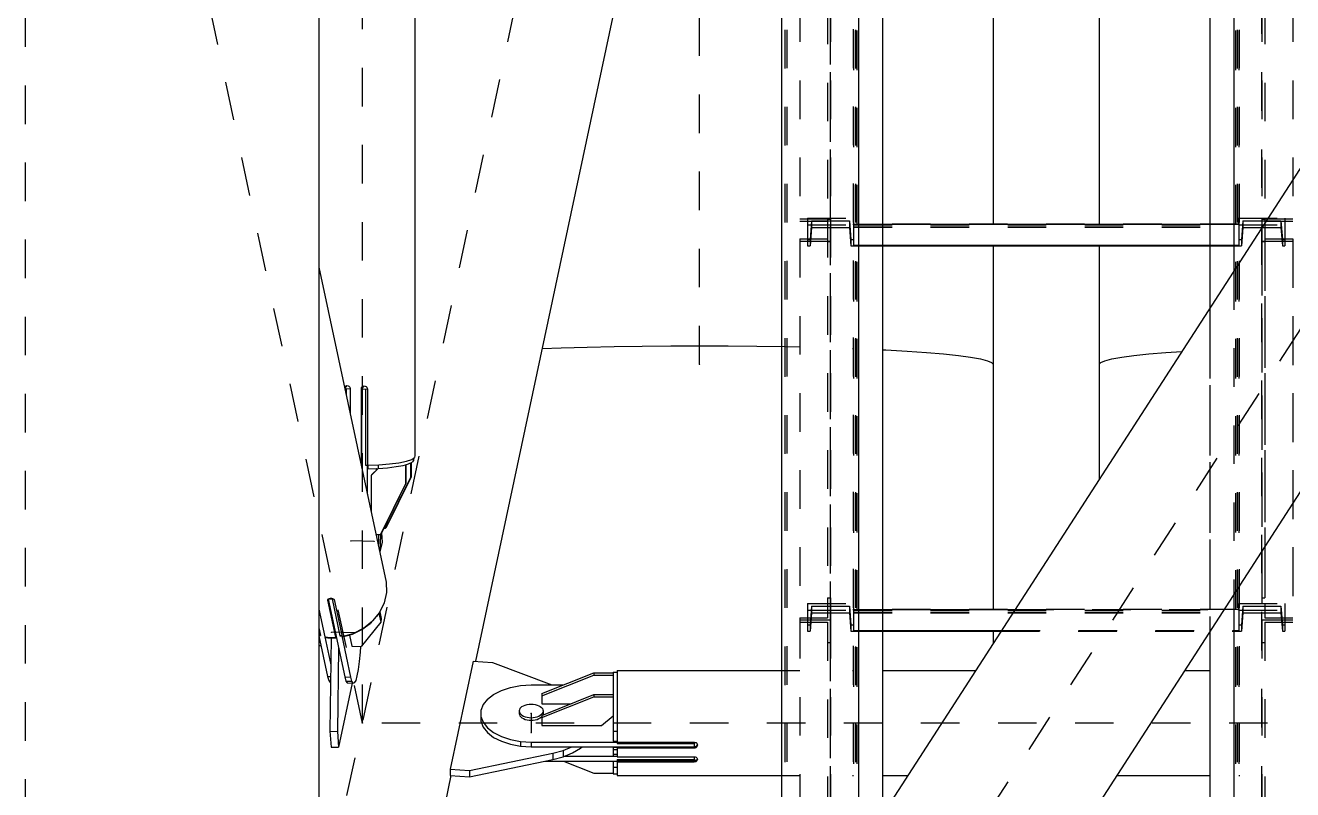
# Model space of a CAD drawing. Header units: millimetres. Extents: x 149919 to 150445, y 136651 to 136866.
# Drawn here: x 150370.813 to 150374.103, y 136696.903 to 136698.886 of the extents above; entities that cross this region are included whole.
import ezdxf

# ---------------------------------------------------------------- set-up
doc = ezdxf.new("R2010")
doc.units = ezdxf.units.MM
doc.header["$LTSCALE"] = 0.25
for name, pattern in [('CENTER', [50.8, 31.75, -6.35, 6.35, -6.35]), ('XKITLINE00', [0]), ('XKITLINE02', [4, 2, -2]), ('XKITLINE03', [6, 3, -1, 1, -1])]:
    doc.linetypes.add(name, pattern=pattern)

# ---------------------------------------------------------------- blocks, each defined once
blk = doc.blocks.new('çatıı')
at = {"color": 8, "linetype": 'CENTER'}
for p, q in [((23075, 4763.35), (23075, 6431.43)), ((22900, 3985.69), (22900, 5629.8)), ((22987.5, 4670.27), (22987.5, 5490.27)), ((22987.5, 4670.27), (22900, 5080.27)), ((22900, 4260.27), (23430, 5080.27)), ((22900, 4260.27), (23075, 5080.27)), ((22990.47, 4717.4), (22984.52, 4717.53)), ((22985.46, 4693.69), (22979.51, 4693.82)), ((23031.3, 4672.75), (23031.3, 4667.8)), ((23342.5, 4670.27), (22987.5, 4670.27))]:
    blk.add_line(p, q, dxfattribs=at)
at = {"color": 1, "linetype": 'XKITLINE03'}
for p, q in [((23109.01, 4289.11), (23109.01, 5553.53)), ((23220.99, 4289.12), (23220.99, 5553.53)), ((23115.01, 4280.28), (23115.01, 5549.66)), ((23215.01, 5549.66), (23214.98, 4280.28)), ((23109.01, 4801.11), (23109.01, 4896.99)), ((23220.99, 4896.99), (23220.99, 4801.11)), ((23115.01, 4801.27), (23115.01, 4799.57)), ((23214.99, 4799.57), (23214.99, 4801.27)), ((23214.99, 4799.75), (23115.01, 4799.75)), ((23109.01, 4697.01), (23109.01, 4795.3)), ((23220.99, 4795.3), (23220.99, 4697.01)), ((23115.01, 4701.28), (23115.01, 4699.58)), ((23214.99, 4699.76), (23115.01, 4699.76)), ((23214.99, 4699.58), (23214.99, 4701.28)), ((23109.01, 4601.13), (23109.01, 4697.01)), ((23220.99, 4697.01), (23220.99, 4601.13))]:
    blk.add_line(p, q, dxfattribs=at)
at = {"color": 116, "linetype": 'XKITLINE02', "true_color": 0x136734}
for p, q in [((23097.16, 5550.14), (23097.16, 4298.1)), ((23097.69, 5550.18), (23097.69, 4297.68)), ((23114.93, 5550.18), (23114.93, 4280.34)), ((23115.46, 5550.14), (23115.46, 4279.7)), ((23116.31, 5550.19), (23116.31, 4278.85)), ((23214.54, 5550.14), (23214.54, 4279.7)), ((23215.07, 5550.18), (23215.07, 4280.33)), ((23115.01, 5549.96), (23115.01, 4280.58)), ((23115.01, 5549.66), (23115.01, 4280.28)), ((23115.86, 5549.94), (23115.86, 4280.56)), ((23115.86, 5549.68), (23115.86, 4280.3)), ((23122.51, 5549.96), (23122.51, 4280.57)), ((23122.51, 5549.67), (23122.51, 4280.28)), ((23207.5, 5549.95), (23207.48, 4280.57)), ((23207.51, 5549.67), (23207.48, 4280.29)), ((23207.51, 5549.66), (23207.48, 4280.28)), ((23214.15, 5549.94), (23214.13, 4280.56)), ((23214.16, 5549.68), (23214.13, 4280.3)), ((23215, 5549.97), (23214.98, 4280.58)), ((23215.01, 5549.66), (23214.98, 4280.28)), ((23101.01, 4896.99), (23101.01, 4800.52)), ((23108.21, 4896.4), (23108.21, 4795.22)), ((23109.01, 4896.99), (23109.01, 4795.22)), ((23220.99, 4896.99), (23220.99, 4795.22)), ((23221.79, 4896.4), (23221.79, 4795.22)), ((23228.99, 4896.99), (23228.99, 4800.52)), ((23101.01, 4801.11), (23109.01, 4801.11)), ((23101.01, 4800.52), (23108.21, 4800.52)), ((23103.01, 4801.27), (23103.01, 4794.07)), ((23103.01, 4801.27), (23115.01, 4801.27)), ((23104.07, 4800.57), (23103.69, 4795.77)), ((23104.07, 4800.57), (23113.94, 4800.57)), ((23104.07, 4800.57), (23104.07, 4798.87)), ((23108.21, 4801.04), (23108.21, 4697.59)), ((23108.21, 4801.04), (23109.01, 4801.04)), ((23109.01, 4801.04), (23109.01, 4701.28)), ((23113.94, 4800.57), (23114.33, 4795.77)), ((23113.94, 4800.57), (23113.94, 4798.87)), ((23115.01, 4801.27), (23115.01, 4794.07)), ((23214.99, 4801.27), (23214.99, 4799.57)), ((23214.99, 4801.27), (23214.99, 4795.77)), ((23214.99, 4801.27), (23226.99, 4801.27)), ((23216.05, 4800.57), (23215.67, 4795.77)), ((23216.05, 4800.57), (23216.05, 4798.87)), ((23216.05, 4800.57), (23225.92, 4800.57)), ((23220.99, 4801.11), (23228.99, 4801.11)), ((23220.99, 4801.04), (23220.99, 4791.19)), ((23220.99, 4801.04), (23221.79, 4801.04)), ((23221.79, 4801.04), (23221.79, 4697.59)), ((23221.79, 4800.52), (23228.99, 4800.52)), ((23225.92, 4800.57), (23225.92, 4798.87)), ((23225.92, 4800.57), (23226.31, 4795.77)), ((23226.99, 4801.27), (23226.99, 4799.57)), ((23226.99, 4801.27), (23226.99, 4795.77)), ((23103.01, 4799.57), (23115.01, 4799.57)), ((23104.07, 4798.87), (23103.69, 4794.07)), ((23104.07, 4798.87), (23113.94, 4798.87)), ((23113.94, 4798.87), (23114.33, 4794.07)), ((23115.01, 4799.75), (23115.01, 4794.07)), ((23115.01, 4799.75), (23122.51, 4799.75)), ((23115.01, 4799.57), (23214.99, 4799.57)), ((23115.01, 4799.04), (23214.99, 4799.04)), ((23115.01, 4798.89), (23214.99, 4798.89)), ((23207.49, 4799.75), (23214.99, 4799.75)), ((23214.99, 4799.75), (23214.99, 4794.07)), ((23214.99, 4799.57), (23214.99, 4794.07)), ((23214.99, 4799.57), (23226.99, 4799.57)), ((23216.05, 4798.87), (23215.67, 4794.07)), ((23216.05, 4798.87), (23225.92, 4798.87)), ((23220.99, 4797.03), (23220.99, 4795.22)), ((23225.92, 4798.87), (23226.31, 4794.07)), ((23226.99, 4799.57), (23226.99, 4794.07)), ((23101.01, 4795.87), (23101.01, 4697.01)), ((23101.01, 4795.87), (23108.21, 4795.87)), ((23101.01, 4795.3), (23109.01, 4795.3)), ((23103.01, 4795.77), (23103.69, 4795.77)), ((23103.01, 4794.07), (23103.69, 4794.07)), ((23103.69, 4795.77), (23103.69, 4794.07)), ((23108.21, 4795.22), (23109.01, 4795.22)), ((23114.33, 4795.77), (23115.01, 4795.77)), ((23114.33, 4795.77), (23114.33, 4794.07)), ((23114.33, 4794.07), (23115.01, 4794.07)), ((23115.01, 4794.25), (23122.51, 4794.25)), ((23115.01, 4794.24), (23122.51, 4794.24)), ((23115.01, 4794.08), (23122.51, 4794.08)), ((23115.01, 4794.07), (23122.51, 4794.07)), ((23207.49, 4794.25), (23214.99, 4794.25)), ((23207.49, 4794.24), (23214.99, 4794.24)), ((23207.49, 4794.08), (23214.99, 4794.08)), ((23207.49, 4794.07), (23214.99, 4794.07)), ((23214.99, 4795.77), (23214.99, 4794.07)), ((23214.99, 4795.77), (23215.67, 4795.77)), ((23214.99, 4794.07), (23215.67, 4794.07)), ((23215.67, 4795.77), (23215.67, 4794.07)), ((23220.99, 4795.3), (23228.99, 4795.3)), ((23220.99, 4795.22), (23221.79, 4795.22)), ((23221.79, 4795.87), (23228.99, 4795.87)), ((23226.31, 4795.77), (23226.31, 4794.07)), ((23226.31, 4795.77), (23226.99, 4795.77)), ((23226.31, 4794.07), (23226.99, 4794.07)), ((23226.99, 4795.77), (23226.99, 4794.07)), ((23228.99, 4795.87), (23228.99, 4697.01)), ((23220.99, 4791.19), (23220.99, 4697.01)), ((23221.79, 4792.43), (23221.79, 4702.75)), ((23228.99, 4793.15), (23228.99, 4697.59)), ((23213.69, 4787.51), (23213.69, 4703.65)), ((23207.49, 4777.92), (23207.48, 4694.05)), ((23108.21, 4702.75), (23109.01, 4702.75)), ((23108.21, 4702.75), (23108.21, 4697.59)), ((23109.01, 4702.75), (23109.01, 4697.01)), ((23220.99, 4702.75), (23221.79, 4702.75)), ((23103.01, 4701.28), (23103.01, 4694.08)), ((23103.01, 4701.28), (23115.01, 4701.28)), ((23103.01, 4699.58), (23115.01, 4699.58)), ((23104.07, 4700.58), (23103.69, 4695.78)), ((23104.07, 4698.88), (23103.69, 4694.08)), ((23104.07, 4700.58), (23113.94, 4700.58)), ((23104.07, 4700.58), (23104.07, 4698.88)), ((23104.07, 4698.88), (23113.94, 4698.88)), ((23113.94, 4700.58), (23114.33, 4695.78)), ((23113.94, 4700.58), (23113.94, 4698.88)), ((23113.94, 4698.88), (23114.33, 4694.08)), ((23115.01, 4701.28), (23115.01, 4694.08)), ((23115.01, 4699.76), (23115.01, 4694.08)), ((23115.01, 4699.76), (23122.51, 4699.76)), ((23115.01, 4699.58), (23214.99, 4699.58)), ((23115.01, 4699.05), (23214.99, 4699.05)), ((23115.01, 4698.9), (23214.99, 4698.9)), ((23156.97, 4699.76), (23214.99, 4699.76)), ((23214.99, 4701.28), (23214.99, 4699.58)), ((23214.99, 4701.28), (23214.99, 4695.78)), ((23214.99, 4701.28), (23226.99, 4701.28)), ((23214.99, 4699.76), (23214.99, 4694.08)), ((23214.99, 4699.58), (23214.99, 4694.08)), ((23214.99, 4699.58), (23226.99, 4699.58)), ((23216.05, 4700.58), (23215.67, 4695.78)), ((23216.05, 4698.88), (23215.67, 4694.08)), ((23216.05, 4700.58), (23216.05, 4698.88)), ((23216.05, 4700.58), (23225.92, 4700.58)), ((23216.05, 4698.88), (23225.92, 4698.88)), ((23225.92, 4700.58), (23225.92, 4698.88)), ((23225.92, 4700.58), (23226.31, 4695.78)), ((23225.92, 4698.88), (23226.31, 4694.08)), ((23226.99, 4701.28), (23226.99, 4699.58)), ((23226.99, 4701.28), (23226.99, 4695.78)), ((23226.99, 4699.58), (23226.99, 4694.08)), ((23101.01, 4697.59), (23108.21, 4697.59)), ((23101.01, 4697.59), (23101.01, 4697.01)), ((23101.01, 4697.01), (23109.01, 4697.01)), ((23101.01, 4697.01), (23101.01, 4600.55)), ((23101.01, 4697.01), (23109.01, 4697.01)), ((23101.01, 4696.42), (23108.21, 4696.42)), ((23103.01, 4695.78), (23103.69, 4695.78)), ((23103.69, 4695.78), (23103.69, 4694.08)), ((23108.21, 4696.42), (23108.21, 4595.25)), ((23109.01, 4697.01), (23109.01, 4595.25)), ((23114.33, 4695.78), (23115.01, 4695.78)), ((23114.33, 4695.78), (23114.33, 4694.08)), ((23214.99, 4695.78), (23214.99, 4694.08)), ((23214.99, 4695.78), (23215.67, 4695.78)), ((23215.67, 4695.78), (23215.67, 4694.08)), ((23220.99, 4697.01), (23220.99, 4691.13)), ((23220.99, 4697.01), (23228.99, 4697.01)), ((23220.99, 4697.01), (23220.99, 4595.25)), ((23220.99, 4697.01), (23228.99, 4697.01)), ((23221.79, 4697.59), (23228.99, 4697.59)), ((23221.79, 4696.43), (23221.79, 4691.13)), ((23221.79, 4696.43), (23228.99, 4696.43)), ((23221.79, 4696.43), (23221.79, 4595.25)), ((23226.31, 4695.78), (23226.31, 4694.08)), ((23226.31, 4695.78), (23226.99, 4695.78)), ((23226.99, 4695.78), (23226.99, 4694.08)), ((23103.01, 4694.08), (23103.69, 4694.08)), ((23114.33, 4694.08), (23115.01, 4694.08)), ((23115.01, 4694.26), (23122.51, 4694.26)), ((23115.01, 4694.25), (23122.51, 4694.25)), ((23115.01, 4694.09), (23122.51, 4694.09)), ((23115.01, 4694.08), (23122.51, 4694.08)), ((23153.3, 4694.08), (23214.99, 4694.08)), ((23153.31, 4694.09), (23214.99, 4694.09)), ((23153.41, 4694.25), (23214.99, 4694.25)), ((23153.42, 4694.26), (23214.99, 4694.26)), ((23214.99, 4694.08), (23215.67, 4694.08)), ((23226.31, 4694.08), (23226.99, 4694.08)), ((23108.21, 4691.13), (23109.01, 4691.13)), ((23220.99, 4691.13), (23221.79, 4691.13))]:
    blk.add_line(p, q, dxfattribs=at)
at = {"color": 7, "linetype": 'XKITLINE00'}
for p, q in [((23096.31, 5057.42), (23096.31, 4605.91)), ((23116.31, 5057.42), (23116.31, 4636.85)), ((23122.51, 5057.42), (23122.51, 4646.44)), ((23207.49, 5057.42), (23207.49, 4777.92)), ((23213.69, 5057.42), (23213.69, 4787.51)), ((23122.51, 4799.75), (23207.49, 4799.75)), ((23122.51, 4794.25), (23207.49, 4794.25)), ((23122.51, 4794.24), (23207.49, 4794.24)), ((23122.51, 4794.08), (23207.49, 4794.08)), ((23122.51, 4794.07), (23207.49, 4794.07)), ((23213.69, 4703.65), (23213.69, 4283.12)), ((23122.51, 4699.76), (23156.97, 4699.76)), ((23122.51, 4694.26), (23153.42, 4694.26)), ((23122.51, 4694.25), (23153.41, 4694.25)), ((23122.51, 4694.09), (23153.31, 4694.09)), ((23122.51, 4694.08), (23153.3, 4694.08)), ((23207.48, 4694.05), (23207.48, 4283.12))]:
    blk.add_line(p, q, dxfattribs=at)
at = {"color": 8, "linetype": 'XKITLINE00'}
for p, q in [((23001.09, 5047.97), (23001.09, 4739.66)), ((22976.2, 5034.81), (22976.2, 4464.85)), ((23079.1, 4978.11), (23016.82, 4686.31)), ((23151.2, 4894.06), (23151.2, 4799.75)), ((23178.8, 4894.06), (23178.8, 4799.75)), ((23261.85, 4862.09), (23030.17, 4503.64)), ((23299.82, 4836.91), (23068.14, 4478.46)), ((23151.2, 4794.07), (23151.2, 4763.35)), ((23178.8, 4794.07), (23178.8, 4763.35)), ((22976.2, 4788.57), (22993.64, 4706.82)), ((23034.13, 4767.42), (23039.07, 4767.61)), ((23034.13, 4767.42), (23039.07, 4767.61)), ((23039.07, 4767.61), (23045.83, 4767.81)), ((23039.07, 4767.61), (23045.83, 4767.81)), ((23045.83, 4767.81), (23052.88, 4767.97)), ((23045.83, 4767.81), (23052.88, 4767.97)), ((23052.88, 4767.97), (23060.13, 4768.09)), ((23052.88, 4767.97), (23060.13, 4768.09)), ((23060.13, 4768.09), (23067.53, 4768.16)), ((23060.13, 4768.09), (23067.53, 4768.15)), ((23067.53, 4768.16), (23075, 4768.18)), ((23067.53, 4768.15), (23075, 4768.18)), ((23075, 4768.18), (23082.46, 4768.16)), ((23075, 4768.18), (23082.46, 4768.15)), ((23082.46, 4768.16), (23089.86, 4768.09)), ((23082.46, 4768.15), (23089.86, 4768.09)), ((23089.86, 4768.09), (23097.12, 4767.97)), ((23089.86, 4768.09), (23097.12, 4767.97)), ((23097.12, 4767.97), (23101.01, 4767.88)), ((23097.12, 4767.97), (23101.01, 4767.88)), ((23114.72, 4767.46), (23115.01, 4767.45)), ((23114.72, 4767.46), (23115.01, 4767.45)), ((23122.51, 4767.12), (23123.34, 4767.08)), ((23123.34, 4767.08), (23128.88, 4766.77)), ((23128.88, 4766.77), (23133.9, 4766.41)), ((23128.88, 4766.76), (23133.9, 4766.41)), ((23133.9, 4766.41), (23138.35, 4766.03)), ((23133.9, 4766.41), (23138.35, 4766.03)), ((23138.35, 4766.03), (23142.2, 4765.63)), ((23138.35, 4766.03), (23142.2, 4765.63)), ((23142.2, 4765.63), (23145.39, 4765.2)), ((23142.2, 4765.63), (23145.39, 4765.2)), ((23145.39, 4765.2), (23147.91, 4764.75)), ((23145.39, 4765.2), (23147.91, 4764.75)), ((23147.91, 4764.75), (23149.73, 4764.29)), ((23147.91, 4764.75), (23149.73, 4764.29)), ((23149.73, 4764.29), (23150.83, 4763.83)), ((23149.73, 4764.29), (23150.83, 4763.83)), ((23150.83, 4763.83), (23151.2, 4763.35)), ((23150.83, 4763.83), (23151.2, 4763.35)), ((23179.16, 4763.83), (23178.8, 4763.35)), ((23179.16, 4763.83), (23178.8, 4763.35)), ((23179.16, 4763.83), (23180.26, 4764.29)), ((23179.16, 4763.83), (23180.26, 4764.29)), ((23180.26, 4764.29), (23182.08, 4764.75)), ((23180.26, 4764.29), (23182.08, 4764.75)), ((23182.08, 4764.75), (23184.6, 4765.2)), ((23182.08, 4764.75), (23184.6, 4765.2)), ((23184.6, 4765.2), (23187.79, 4765.63)), ((23184.6, 4765.2), (23187.79, 4765.63)), ((23187.79, 4765.63), (23191.64, 4766.03)), ((23187.79, 4765.63), (23191.64, 4766.03)), ((23191.64, 4766.03), (23196.09, 4766.41)), ((23191.64, 4766.03), (23196.09, 4766.41)), ((23196.09, 4766.41), (23200.24, 4766.7)), ((23196.09, 4766.41), (23200.24, 4766.7)), ((23151.2, 4763.35), (23151.2, 4699.76)), ((23178.8, 4763.35), (23178.8, 4733.53)), ((22982.85, 4757.51), (22982.83, 4757.47)), ((22982.9, 4757.57), (22982.84, 4757.44)), ((22982.87, 4757.53), (22983.03, 4757.69)), ((22983.41, 4757.82), (22982.9, 4757.16)), ((22983.03, 4757.69), (22983.26, 4757.8)), ((22983.26, 4757.8), (22983.52, 4757.83)), ((22983.52, 4757.83), (22983.78, 4757.78)), ((22983.78, 4757.78), (22984.01, 4757.65)), ((22984.01, 4757.65), (22984.19, 4757.46)), ((22984.19, 4757.46), (22984.31, 4757.22)), ((22987.29, 4757.39), (22987.17, 4757.16)), ((22987.25, 4757.26), (22987.17, 4757.16)), ((22987.25, 4757.26), (22987.2, 4757)), ((22987.34, 4757.44), (22987.25, 4757.26)), ((22987.87, 4757.71), (22987.28, 4756.96)), ((22987.29, 4757.39), (22987.48, 4757.57)), ((22987.48, 4757.57), (22987.72, 4757.69)), ((22987.71, 4757.69), (22987.71, 4757.52)), ((22987.72, 4757.69), (22987.98, 4757.73)), ((22987.79, 4757.7), (22987.79, 4757.61)), ((22987.98, 4757.73), (22988.25, 4757.69)), ((22988.25, 4757.69), (22988.48, 4757.57)), ((22988.48, 4757.57), (22988.67, 4757.38)), ((22988.67, 4757.38), (22988.77, 4757.15)), ((22982.91, 4757.09), (22983.26, 4757.05)), ((22983.26, 4757.05), (22983.26, 4755.46)), ((22983.26, 4757.05), (22984.3, 4757.02)), ((22984.33, 4757.06), (22984.3, 4757.02)), ((22984.3, 4757.02), (22984.3, 4750.59)), ((22984.31, 4757.22), (22984.35, 4756.96)), ((22984.35, 4756.96), (22984.35, 4750.36)), ((22987.17, 4757.16), (22987.13, 4756.9)), ((22987.2, 4757), (22987.13, 4756.9)), ((22987.13, 4756.9), (22987.13, 4737.35)), ((22987.2, 4757), (22987.2, 4737.28)), ((22987.28, 4756.96), (22987.28, 4736.65)), ((22987.28, 4756.96), (22988.31, 4756.94)), ((22988.31, 4756.94), (22988.8, 4756.97)), ((22988.31, 4756.94), (22988.31, 4737.22)), ((22988.77, 4757.15), (22988.84, 4756.89)), ((22988.81, 4756.99), (22988.8, 4756.97)), ((22988.8, 4756.97), (22988.8, 4737.25)), ((22988.84, 4756.89), (22988.84, 4737.18)), ((22987.28, 4740.97), (22987.2, 4740.88)), ((22994.54, 4737.49), (22996.97, 4737.8)), ((22996.97, 4737.8), (22998.92, 4738.2)), ((22998.68, 4737.3), (22999.49, 4737.52)), ((22998.92, 4738.2), (23000.29, 4738.66)), ((22999.49, 4737.52), (23000.39, 4737.95)), ((22999.98, 4737.76), (22999.98, 4734.02)), ((23000.11, 4737.82), (23000.11, 4734.19)), ((23000.29, 4738.66), (23001.03, 4739.15)), ((23000.74, 4738.4), (23000.39, 4737.95)), ((23000.74, 4738.96), (23000.74, 4738.4)), ((23001.09, 4739.66), (23001.03, 4739.15)), ((22987.2, 4737.28), (22987.15, 4737.22)), ((22987.28, 4737.37), (22987.17, 4737.23)), ((22988.31, 4737.22), (22988.8, 4737.25)), ((22988.31, 4737.22), (22988.76, 4737.21)), ((22988.8, 4737.25), (22988.76, 4737.21)), ((22988.76, 4737.21), (22988.76, 4729.68)), ((22988.84, 4737.18), (22991.77, 4737.28)), ((22988.89, 4737.18), (22988.89, 4736.26)), ((22988.89, 4736.26), (22991.55, 4736.35)), ((22989.75, 4734.53), (22991.64, 4736.36)), ((22989.88, 4734.69), (22989.75, 4734.53)), ((22989.75, 4734.53), (22989.75, 4725.04)), ((22989.88, 4734.69), (22991.59, 4736.35)), ((22991.17, 4736.34), (22991.06, 4736.19)), ((22991.06, 4736.19), (22991.21, 4736.34)), ((22991.06, 4736.19), (22991.06, 4735.83)), ((22991.55, 4737.27), (22991.55, 4736.35)), ((22991.55, 4736.35), (22994.03, 4736.53)), ((22991.77, 4737.28), (22994.54, 4737.49)), ((22994.03, 4736.53), (22996.25, 4736.8)), ((22996.25, 4736.8), (22998.09, 4737.13)), ((22998.09, 4737.13), (22998.66, 4737.29)), ((22998.66, 4737.29), (22998.68, 4737.29)), ((22998.68, 4737.3), (22998.68, 4737.29)), ((22998.68, 4737.29), (22998.68, 4732.36)), ((22998.81, 4737.33), (22998.81, 4732.53)), ((22998.68, 4732.36), (22992.23, 4719.19)), ((22998.81, 4732.53), (22992.36, 4719.36)), ((22999.98, 4734.02), (22993.53, 4720.85)), ((23000.11, 4734.19), (22993.66, 4721.02)), ((22998.81, 4732.53), (22998.68, 4732.36)), ((23000.11, 4734.19), (22999.98, 4734.02)), ((22991, 4719.22), (22992.23, 4719.19)), ((22991.62, 4719.21), (22991.64, 4718.91)), ((22991.64, 4718.91), (22991.66, 4718.42)), ((22991.66, 4718.42), (22991.67, 4717.9)), ((22991.67, 4717.9), (22991.66, 4717.36)), ((22992.17, 4719.19), (22992.14, 4716.84)), ((22992.36, 4719.36), (22992.23, 4719.19)), ((22992.44, 4719.52), (22992.59, 4717.24)), ((22993.1, 4720.86), (22993.53, 4720.85)), ((22993.66, 4721.02), (22993.53, 4720.85)), ((22991.64, 4716.82), (22991.61, 4716.32)), ((22991.66, 4717.36), (22991.64, 4716.82)), ((22992.14, 4716.84), (22992.04, 4714.34)), ((22992.59, 4717.24), (22992.05, 4714.7)), ((22993.64, 4706.82), (22993.74, 4704.15)), ((22978.47, 4702.3), (22978.46, 4702.17)), ((22978.46, 4702.17), (22980.5, 4692.58)), ((22978.57, 4702.42), (22978.47, 4702.3)), ((22978.56, 4702.42), (22980.55, 4693.11)), ((22978.57, 4702.42), (22978.74, 4702.53)), ((22978.6, 4702.45), (22982.92, 4682.23)), ((22978.62, 4702.36), (22978.61, 4702.22)), ((22978.71, 4702.51), (22979.63, 4702.49)), ((22978.74, 4702.53), (22978.96, 4702.61)), ((22978.96, 4702.61), (22979.22, 4702.65)), ((22979.22, 4702.65), (22979.49, 4702.65)), ((22979.49, 4702.65), (22979.74, 4702.61)), ((22979.63, 4702.49), (22979.81, 4702.58)), ((22979.63, 4702.49), (22981.67, 4692.9)), ((22979.74, 4702.61), (22979.94, 4702.53)), ((22979.94, 4702.53), (22980.07, 4702.42)), ((22980.07, 4702.42), (22980.16, 4702.32)), ((22980.16, 4702.32), (22982.2, 4692.72)), ((22993.15, 4701.49), (22991.92, 4698.98)), ((22993.74, 4704.15), (22993.15, 4701.49)), ((22976.2, 4699.82), (22977.73, 4692.64)), ((22991.92, 4698.98), (22990.1, 4696.75)), ((22991.49, 4698.46), (22991.22, 4698.01)), ((22991.77, 4698.81), (22992.27, 4696.48)), ((22991.98, 4699.11), (22992.35, 4697.36)), ((22976.2, 4695), (22976.62, 4693.01)), ((22985.08, 4693.53), (22987.78, 4694.9)), ((22992.27, 4696.48), (22987.21, 4690.15)), ((22987.37, 4694.52), (22989.49, 4696.1)), ((22987.78, 4694.9), (22990.1, 4696.75)), ((22990.04, 4696.7), (22989.49, 4696.1)), ((22991.22, 4698.01), (22990.25, 4696.93)), ((22992.35, 4697.36), (22992.27, 4696.48)), ((22976.2, 4693.25), (22976.62, 4693.01)), ((22976.2, 4693.02), (22976.62, 4693.01)), ((22976.2, 4692.91), (22978.45, 4682.33)), ((22976.2, 4692.87), (22976.2, 4692.76)), ((22977.73, 4692.64), (22979.1, 4692.47)), ((22977.73, 4692.64), (22979.29, 4685.35)), ((22977.81, 4692.63), (22977.85, 4692.44)), ((22977.85, 4692.44), (22978.54, 4692.38)), ((22978.51, 4692.55), (22978.54, 4692.38)), ((22978.54, 4692.38), (22979.24, 4692.34)), ((22979.38, 4692.34), (22979.08, 4668.15)), ((22979.1, 4692.47), (22980.5, 4692.58)), ((22979.24, 4692.34), (22979.93, 4692.35)), ((22979.89, 4692.53), (22979.93, 4692.35)), ((22979.93, 4692.35), (22980.63, 4692.38)), ((22980.55, 4693.11), (22980.5, 4692.58)), ((22980.56, 4693.25), (22980.53, 4692.86)), ((22980.53, 4692.86), (22980.63, 4692.38)), ((22980.67, 4692.77), (22980.63, 4692.38)), ((22980.65, 4692.56), (22980.71, 4692.56)), ((22981.67, 4692.9), (22982.12, 4693.11)), ((22981.67, 4692.9), (22982.12, 4692.89)), ((22982.14, 4693.05), (22982.12, 4692.89)), ((22982.12, 4692.89), (22984.4, 4682.2)), ((22982.2, 4692.72), (22985.08, 4693.53)), ((22982.31, 4692.75), (22982.34, 4692.6)), ((22982.34, 4692.6), (22984.95, 4693.34)), ((22984.11, 4693.1), (22984.73, 4690.21)), ((22984.92, 4693.48), (22984.95, 4693.34)), ((22984.95, 4693.34), (22987.37, 4694.52)), ((23151.2, 4694.08), (23151.2, 4690.83)), ((22976.2, 4690.48), (22976.3, 4690.39)), ((22976.3, 4690.39), (22976.74, 4690.38)), ((22981.33, 4689.67), (22981.06, 4668.11)), ((22984.73, 4690.21), (22987.21, 4690.15)), ((22986.9, 4688.64), (22986.68, 4686.24)), ((22986.99, 4690.16), (22986.9, 4688.64)), ((22986.68, 4686.24), (22986.41, 4684.16)), ((23016.29, 4686.34), (23010.31, 4658.31)), ((23016.29, 4686.34), (23021.26, 4686.01)), ((23021.26, 4686.01), (23036.68, 4680.15)), ((22978.45, 4682.33), (22978.76, 4681.27)), ((22978.45, 4682.33), (22979.25, 4682.31)), ((22982.92, 4682.23), (22983.22, 4681.17)), ((22982.92, 4682.23), (22984.4, 4682.2)), ((22984.4, 4682.2), (22984.7, 4681.14)), ((22986.09, 4682.5), (22985.75, 4681.33)), ((22986.41, 4684.16), (22986.09, 4682.5)), ((23034.1, 4677.92), (23047.6, 4683.28)), ((23034.1, 4677.36), (23047.6, 4682.72)), ((23047.6, 4683.28), (23047.6, 4682.72)), ((23047.6, 4683.28), (23052.6, 4683.28)), ((23047.6, 4682.72), (23052.6, 4682.72)), ((23052.6, 4683.47), (23052.6, 4683.28)), ((23052.6, 4683.47), (23053.6, 4683.47)), ((23052.6, 4683.28), (23052.6, 4683.26)), ((23052.6, 4683.26), (23052.6, 4677.1)), ((23053.6, 4683.89), (23101.01, 4683.89)), ((23053.6, 4683.89), (23053.6, 4665.33)), ((23114.72, 4683.89), (23115.01, 4683.89)), ((23122.51, 4683.89), (23146.71, 4683.89)), ((23200.92, 4683.89), (23207.48, 4683.89)), ((23214.98, 4683.89), (23215.27, 4683.89)), ((22978.76, 4681.27), (22979.09, 4680.77)), ((22978.76, 4681.27), (22979.24, 4681.26)), ((22979.09, 4680.77), (22979.23, 4680.76)), ((22984.86, 4680.64), (22981.33, 4663.97)), ((22983.22, 4681.17), (22983.55, 4680.67)), ((22983.22, 4681.17), (22984.7, 4681.14)), ((22983.55, 4680.67), (22985.04, 4680.63)), ((22984.7, 4681.14), (22985.04, 4680.63)), ((22985.04, 4680.63), (22985.39, 4680.7)), ((22985.75, 4681.33), (22985.39, 4680.7)), ((23021.56, 4677.7), (23023.6, 4678.74)), ((23023.6, 4678.74), (23025.97, 4679.51)), ((23025.97, 4679.51), (23028.57, 4679.99)), ((23028.57, 4679.99), (23031.3, 4680.15)), ((23031.3, 4680.15), (23039.71, 4680.15)), ((23018.84, 4675.04), (23018.27, 4673.52)), ((23019.95, 4676.45), (23018.84, 4675.04)), ((23019.95, 4676.45), (23021.56, 4677.7)), ((23029.75, 4674.93), (23030.24, 4675.06)), ((23030.24, 4675.06), (23030.76, 4675.13)), ((23030.76, 4675.13), (23031.3, 4675.16)), ((23031.3, 4675.16), (23031.83, 4675.13)), ((23031.83, 4675.13), (23032.36, 4675.06)), ((23032.36, 4675.06), (23032.85, 4674.93)), ((23034.1, 4677.92), (23034.1, 4675.29)), ((23034.1, 4672.27), (23047.6, 4677.64)), ((23034.1, 4671.71), (23047.6, 4677.07)), ((23034.1, 4675.29), (23041.7, 4675.29)), ((23047.6, 4677.64), (23047.6, 4677.07)), ((23047.6, 4677.64), (23052.6, 4677.64)), ((23047.6, 4677.07), (23052.6, 4677.07)), ((23052.44, 4677.64), (23052.6, 4677.77)), ((23052.6, 4677.1), (23052.6, 4677.07)), ((23052.6, 4677.07), (23052.6, 4677.05)), ((23052.6, 4677.05), (23052.6, 4670.89)), ((23018.27, 4673.52), (23018.27, 4670.74)), ((23018.27, 4671.98), (23018.84, 4670.46)), ((23028.24, 4673.71), (23028.2, 4673.41)), ((23028.2, 4673.41), (23028.24, 4673.11)), ((23028.2, 4673.41), (23028.2, 4672.75)), ((23028.2, 4672.75), (23028.24, 4672.45)), ((23028.38, 4674.01), (23028.24, 4673.71)), ((23028.24, 4673.11), (23028.38, 4672.81)), ((23028.24, 4672.45), (23028.38, 4672.15)), ((23028.61, 4674.29), (23028.38, 4674.01)), ((23028.38, 4672.81), (23028.61, 4672.54)), ((23028.38, 4672.15), (23028.61, 4671.87)), ((23028.61, 4674.29), (23028.92, 4674.54)), ((23028.61, 4672.54), (23028.92, 4672.29)), ((23028.61, 4671.87), (23028.92, 4671.62)), ((23028.92, 4674.54), (23029.3, 4674.75)), ((23028.92, 4672.29), (23029.3, 4672.07)), ((23029.3, 4674.75), (23029.75, 4674.93)), ((23029.3, 4672.07), (23029.75, 4671.89)), ((23029.75, 4671.89), (23030.24, 4671.77)), ((23030.24, 4671.77), (23030.76, 4671.69)), ((23031.83, 4671.69), (23032.36, 4671.77)), ((23032.36, 4671.77), (23032.85, 4671.89)), ((23032.85, 4674.93), (23033.29, 4674.75)), ((23032.85, 4671.89), (23033.29, 4672.07)), ((23033.29, 4674.75), (23033.67, 4674.54)), ((23033.29, 4672.07), (23033.67, 4672.29)), ((23033.67, 4674.54), (23033.98, 4674.29)), ((23033.67, 4672.29), (23033.98, 4672.54)), ((23033.67, 4671.62), (23033.98, 4671.87)), ((23033.98, 4674.29), (23034.21, 4674.01)), ((23034.21, 4672.81), (23033.98, 4672.54)), ((23034.1, 4672.01), (23033.98, 4671.87)), ((23034.1, 4672.27), (23034.1, 4669.64)), ((23034.21, 4674.01), (23034.35, 4673.71)), ((23034.35, 4673.11), (23034.21, 4672.81)), ((23034.35, 4672.45), (23034.31, 4672.36)), ((23034.35, 4673.71), (23034.4, 4673.41)), ((23034.4, 4673.41), (23034.35, 4673.11)), ((23034.4, 4672.75), (23034.35, 4672.45)), ((23034.4, 4673.41), (23034.4, 4672.75)), ((23049.6, 4669.64), (23052.6, 4672.12)), ((23018.27, 4670.74), (23018.84, 4669.23)), ((23018.84, 4670.46), (23019.95, 4669.05)), ((23018.84, 4669.23), (23019.95, 4667.81)), ((23019.95, 4669.05), (23021.56, 4667.8)), ((23028.92, 4671.62), (23029.3, 4671.41)), ((23029.3, 4671.41), (23029.75, 4671.23)), ((23029.75, 4671.23), (23030.24, 4671.1)), ((23030.24, 4671.1), (23030.76, 4671.03)), ((23030.76, 4671.69), (23031.3, 4671.66)), ((23030.76, 4671.03), (23031.3, 4671)), ((23031.3, 4671.66), (23031.83, 4671.69)), ((23031.3, 4671.66), (23031.3, 4671)), ((23031.3, 4671), (23031.83, 4671.03)), ((23031.83, 4671.03), (23032.36, 4671.1)), ((23032.36, 4671.1), (23032.85, 4671.23)), ((23032.85, 4671.23), (23033.29, 4671.41)), ((23033.29, 4671.41), (23033.67, 4671.62)), ((23034.1, 4669.64), (23049.6, 4669.64)), ((23052.6, 4670.89), (23052.6, 4665.56)), ((22979.08, 4668.15), (22981.06, 4668.11)), ((22979.08, 4668.15), (22979.35, 4664.01)), ((22981.06, 4668.11), (22981.33, 4663.97)), ((23019.95, 4667.81), (23021.56, 4666.56)), ((23021.56, 4667.8), (23023.6, 4666.76)), ((23021.56, 4666.56), (23023.6, 4665.53)), ((23023.6, 4666.76), (23025.97, 4665.99)), ((23023.6, 4665.53), (23025.97, 4664.75)), ((23025.97, 4665.99), (23028.57, 4665.51)), ((23028.57, 4665.51), (23028.57, 4664.28)), ((23028.57, 4665.51), (23031.3, 4665.35)), ((23031.3, 4665.35), (23053.6, 4665.35)), ((23031.3, 4665.35), (23031.3, 4664.11)), ((23052.6, 4668.18), (23053.6, 4668.18)), ((23052.6, 4665.56), (23053.6, 4665.56)), ((23053.6, 4665.33), (23053.6, 4664.98)), ((23053.6, 4665.33), (23073.6, 4665.33)), ((23073.6, 4665.33), (23073.6, 4664.11)), ((23073.6, 4665.33), (23073.86, 4665.26)), ((23073.86, 4665.26), (23074.1, 4665.18)), ((23074.1, 4665.18), (23074.28, 4665.01)), ((22979.35, 4664.01), (22981.33, 4663.97)), ((23015.27, 4657.97), (23036.92, 4662.46)), ((23025.97, 4664.75), (23028.57, 4664.28)), ((23028.57, 4664.28), (23031.3, 4664.11)), ((23031.3, 4664.11), (23073.6, 4664.11)), ((23036.92, 4662.46), (23039.61, 4663.18)), ((23036.92, 4662.46), (23036.92, 4660.81)), ((23039.61, 4663.18), (23041.89, 4664.11)), ((23039.61, 4663.18), (23039.61, 4661.53)), ((23039.61, 4661.53), (23042.02, 4662.52)), ((23042.02, 4662.52), (23044.08, 4663.74)), ((23044.08, 4663.74), (23044.51, 4664.11)), ((23052.6, 4664.11), (23052.6, 4662.79)), ((23052.6, 4663.99), (23053.6, 4663.99)), ((23052.6, 4663.38), (23053.6, 4663.38)), ((23052.6, 4662.79), (23052.6, 4661.68)), ((23052.6, 4662.22), (23053.6, 4662.22)), ((23053.6, 4664.98), (23073.6, 4664.98)), ((23053.6, 4664.11), (23053.6, 4663.99)), ((23053.6, 4664.11), (23053.6, 4663.81)), ((23053.6, 4663.81), (23053.6, 4661.5)), ((23053.6, 4663.81), (23073.6, 4663.81)), ((23073.6, 4664.15), (23073.86, 4664.19)), ((23073.6, 4664.11), (23073.6, 4663.81)), ((23073.6, 4663.81), (23073.86, 4663.85)), ((23073.86, 4664.19), (23074.1, 4664.29)), ((23073.86, 4664.19), (23073.86, 4663.85)), ((23073.86, 4663.85), (23074.1, 4663.95)), ((23074.1, 4664.29), (23074.28, 4664.46)), ((23074.1, 4663.95), (23074.28, 4664.12)), ((23074.28, 4665.01), (23074.4, 4664.8)), ((23074.4, 4664.67), (23074.28, 4664.46)), ((23074.4, 4664.33), (23074.28, 4664.12)), ((23074.4, 4664.8), (23074.45, 4664.56)), ((23074.42, 4664.73), (23074.4, 4664.67)), ((23074.45, 4664.56), (23074.4, 4664.33)), ((23015.27, 4656.32), (23036.92, 4660.81)), ((23034.95, 4660.4), (23053.6, 4660.4)), ((23036.92, 4660.81), (23039.61, 4661.53)), ((23039.71, 4660.4), (23047.6, 4657.27)), ((23039.87, 4661.64), (23053.6, 4661.64)), ((23052.6, 4661.68), (23053.6, 4661.68)), ((23052.6, 4660.4), (23052.6, 4657.71)), ((23052.6, 4658.84), (23053.6, 4658.84)), ((23053.6, 4661.5), (23073.6, 4661.5)), ((23053.6, 4660.77), (23053.6, 4660.4)), ((23053.6, 4660.77), (23073.6, 4660.77)), ((23053.6, 4660.55), (23073.6, 4660.55)), ((23053.6, 4660.4), (23053.6, 4656.66)), ((23053.6, 4660.21), (23073.6, 4660.21)), ((23073.6, 4661.5), (23073.6, 4660.55)), ((23073.6, 4661.5), (23073.86, 4661.47)), ((23073.6, 4660.57), (23073.86, 4660.6)), ((23073.6, 4660.55), (23073.6, 4660.21)), ((23073.6, 4660.21), (23073.86, 4660.25)), ((23073.86, 4661.47), (23074.1, 4661.38)), ((23073.86, 4660.6), (23074.1, 4660.67)), ((23073.86, 4660.25), (23074.1, 4660.33)), ((23074.1, 4661.38), (23074.28, 4661.23)), ((23074.1, 4660.67), (23074.13, 4660.69)), ((23074.1, 4660.33), (23074.28, 4660.47)), ((23074.13, 4660.69), (23074.28, 4660.81)), ((23074.28, 4661.23), (23074.4, 4661.05)), ((23074.4, 4660.99), (23074.28, 4660.81)), ((23074.4, 4660.65), (23074.28, 4660.47)), ((23074.4, 4661.05), (23074.45, 4660.85)), ((23074.45, 4660.85), (23074.4, 4660.65)), ((23010.49, 4656.64), (22976.2, 4495.94)), ((23010.31, 4658.31), (23010.31, 4656.66)), ((23010.31, 4658.31), (23015.27, 4657.97)), ((23010.31, 4656.66), (23015.27, 4656.32)), ((23015.27, 4657.97), (23015.27, 4656.32)), ((23047.6, 4657.27), (23052.6, 4657.27)), ((23052.6, 4657.71), (23052.6, 4657.12)), ((23052.6, 4657.12), (23052.6, 4657.07)), ((23052.6, 4657.07), (23053.6, 4657.07)), ((23053.6, 4656.66), (23101.01, 4656.66)), ((23114.72, 4656.66), (23115.01, 4656.66)), ((23122.51, 4656.66), (23129.11, 4656.66)), ((23183.32, 4656.66), (23207.48, 4656.66)), ((23214.98, 4656.66), (23215.27, 4656.66))]:
    blk.add_line(p, q, dxfattribs=at)
at = {"color": 1, "linetype": 'XKITLINE00'}
for centre in [(23109.01, 4801.11), (23115.01, 4801.27), (23214.99, 4801.27), (23220.99, 4801.11), (23115.01, 4799.75), (23115.01, 4799.57), (23214.99, 4799.75), (23214.99, 4799.57), (23109.01, 4795.3), (23220.99, 4795.3), (23115.01, 4701.28), (23214.99, 4701.28), (23115.01, 4699.76), (23115.01, 4699.58), (23214.99, 4699.76), (23214.99, 4699.58), (23109.01, 4697.01), (23109.01, 4697.01), (23220.99, 4697.01), (23220.99, 4697.01)]:
    blk.add_circle(centre, 0.05, dxfattribs=at)
at = {"color": 8, "linetype": 'XKITLINE00'}
for centre in [(23075, 4763.35), (22984.52, 4717.53), (22990.47, 4717.4), (22979.51, 4693.82), (22985.46, 4693.69), (23031.3, 4672.75), (22987.5, 4670.27), (22987.5, 4670.27), (22987.5, 4670.27), (23031.3, 4667.8)]:
    blk.add_circle(centre, 0.05, dxfattribs=at)

msp = doc.modelspace()

# ---------------------------------------------------------------- block references
at = {"xscale": 0.009999943142843078, "yscale": 0.009999943142843078, "zscale": 0.009999943142843078}
msp.add_blockref('çatıı', (150141.8141, 136650.3731), dxfattribs=at)

doc.saveas('drawing.dxf')
